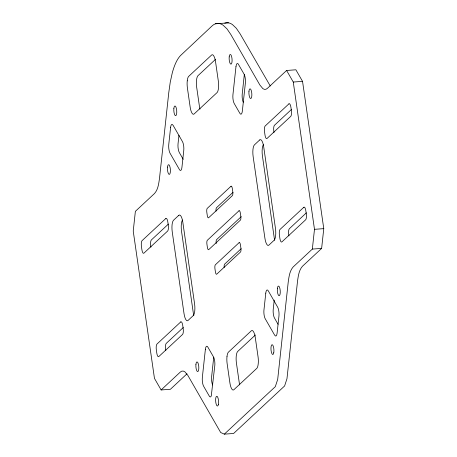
<?xml version="1.0" encoding="UTF-8"?>
<svg xmlns="http://www.w3.org/2000/svg" width="457" height="457" viewBox="0 0 457 457"><rect width="100%" height="100%" fill="white"/><g stroke="black" fill="none" stroke-linecap="round" stroke-linejoin="round"><path stroke-width="0.69" d="M178.955 135.301L178.047 143.687A6.495 1.925 85.8 0 0 179.321 152.552L183.2 159.293M213.727 357.231L211.625 376.694A6.495 1.925 85.8 0 0 212.614 384.977M244.335 74.411L242.221 93.965A6.495 1.925 85.8 0 0 243.21 102.248M274.223 300.158L273.24 309.246A6.495 1.925 85.8 0 0 273.246 313.159L273.366 314.159A6.495 1.925 85.8 0 0 274.52 318.112L278.073 324.293M161.115 389.958L180.332 372.055L181.76 371.164L183.268 371.061L184.817 371.752L187.873 375.443L220.685 432.516L224.33 434.15L275.325 386.645L277.69 379.419L288.236 281.958C289.001 276.799 289.578 271.087 293.131 266.985L312.348 249.082L314.485 229.323L293.263 82.037L286.608 70.469L267.391 88.367L265.957 89.264L264.454 89.366L262.906 88.669L259.85 84.985L230.819 34.492L227.032 28.934L223.147 25.244A81.169 24.067 85.8 0 0 211.888 26.1L181.029 55.08A81.169 24.067 85.8 0 0 172.278 72.914L170.261 82.077L168.787 92.503L159.487 178.47C158.722 183.623 158.145 189.341 154.592 193.437L135.375 211.34L133.233 231.105L154.46 378.385L161.115 389.958L170.392 389.284L187.01 373.803M224.33 434.15L233.607 433.476L284.602 385.971L286.967 378.744L297.513 281.284C298.278 276.125 298.855 270.413 302.408 266.311L321.625 248.408L323.767 228.649L302.54 81.363L295.885 69.795L286.608 70.469M215.664 59.216L198.001 75.668A9.74 2.885 85.8 0 0 196.533 80.158L196.424 81.535A9.74 2.885 85.8 0 0 196.716 87.527L199.429 106.327A9.74 2.891 85.8 0 0 199.977 109.114M168.399 224.09L151.364 239.954A4.873 1.445 85.8 0 0 150.724 245.883L150.907 247.14M291.497 109.429L274.463 125.292A4.873 1.445 85.8 0 0 273.823 131.222L274.006 132.473M233.041 192.311L216.527 207.695A3.245 0.965 85.8 0 0 216.041 211.145M241.227 216.669L216.635 239.582A3.245 0.96 85.8 0 0 216.207 243.535M241.17 248.717L224.655 264.1A3.245 0.965 85.8 0 0 224.17 267.551M183.297 327.503L166.268 343.367A4.873 1.445 85.8 0 0 165.628 349.297L165.805 350.548M306.396 212.836L289.367 228.7A4.873 1.445 85.8 0 0 288.727 234.63L288.904 235.886M255.406 334.975L237.737 351.433A9.74 2.891 85.8 0 0 236.269 355.923L236.16 357.294A9.74 2.891 85.8 0 0 236.458 363.286L239.165 382.092A9.74 2.891 85.8 0 0 239.714 384.874M215.481 23.81L228.54 22.85M293.263 82.037L302.54 81.363M314.485 229.323L323.767 228.649M312.348 249.082L321.625 248.408M270.258 85.973L240.096 33.818L236.309 28.26L232.424 24.569A81.169 24.067 85.8 0 0 224.758 23.136M274.726 240.302A9.74 2.891 85.8 0 1 274.183 237.514L262.438 156.043A9.74 2.891 85.8 0 1 263.329 144.68M193.837 315.65A9.74 2.891 85.8 0 1 193.288 312.868L181.543 231.391A9.74 2.891 85.8 0 1 182.434 220.034M187.256 80.832L187.147 82.209A9.74 2.885 85.8 0 0 187.439 88.201L190.152 107.001A9.74 2.885 85.8 0 0 191.449 112.062L191.883 112.93A9.74 2.885 85.8 0 0 194.139 113.947L217.001 92.651A9.74 2.885 85.8 0 0 218.475 88.161L218.577 86.79A9.74 2.885 85.8 0 0 218.286 80.792L215.578 61.992A9.74 2.891 85.8 0 0 214.276 56.936L213.847 56.062A9.74 2.891 85.8 0 0 211.585 55.051L188.724 76.342A9.74 2.885 85.8 0 0 187.256 80.832M226.992 356.597L226.883 357.968A9.74 2.891 85.8 0 0 227.18 363.961L229.888 382.766A9.74 2.885 85.8 0 0 231.185 387.822L231.619 388.696A9.74 2.885 85.8 0 0 233.881 389.707L256.743 368.416A9.74 2.891 85.8 0 0 258.211 363.921L258.319 362.55A9.74 2.891 85.8 0 0 258.022 356.557L255.314 337.752A9.74 2.891 85.8 0 0 254.012 332.696L253.584 331.828A9.74 2.891 85.8 0 0 251.321 330.811L228.46 352.107A9.74 2.891 85.8 0 0 226.992 356.597M170.581 127.594L168.77 144.361A6.495 1.925 85.8 0 0 170.044 153.226L179.458 169.593A6.495 1.925 85.8 0 0 181.943 167.273L183.76 150.507A6.495 1.925 85.8 0 0 182.48 141.641L173.072 125.275L172.152 124.401A6.495 1.925 85.8 0 0 170.581 127.594M205.37 349.422L202.348 377.368A6.495 1.925 85.8 0 0 203.622 386.234L209.272 396.053A6.495 1.925 85.8 0 0 211.277 395.916L214.779 365.789A6.495 1.925 85.8 0 0 214.659 360.876L214.493 359.916A6.495 1.925 85.8 0 0 213.505 356.923L207.855 347.103A6.495 1.925 85.8 0 0 205.37 349.422M235.966 66.688L232.944 94.639A6.495 1.925 85.8 0 0 234.218 103.505L239.868 113.325A6.495 1.925 85.8 0 0 242.353 111.005L245.375 83.054A6.495 1.925 85.8 0 0 244.101 74.194L238.451 64.374A6.495 1.925 85.8 0 0 236.446 64.506L235.966 66.688M265.78 293.148L263.963 309.92A6.495 1.925 85.8 0 0 263.969 313.833L264.089 314.833A6.495 1.925 85.8 0 0 265.243 318.786L274.651 335.152L275.571 336.026A6.495 1.925 85.8 0 0 277.136 332.833L278.953 316.061A6.495 1.925 85.8 0 0 277.679 307.201L268.265 290.835A6.495 1.925 85.8 0 0 265.78 293.148M218.406 404.331L218.269 404.896A4.867 1.445 85.8 0 1 217.184 405.913L216.932 405.702A4.867 1.445 85.8 0 1 215.67 398.938A4.867 1.445 85.8 0 1 217.652 397.093A4.867 1.445 85.8 0 1 218.406 404.331M273.743 352.787L273.606 353.352A4.873 1.445 85.8 0 1 272.515 354.369L272.263 354.158A4.873 1.445 85.8 0 1 271.007 347.394A4.873 1.445 85.8 0 1 272.983 345.549A4.873 1.445 85.8 0 1 273.743 352.787M165.828 218.515L142.087 240.628A4.873 1.445 85.8 0 0 141.447 246.557L141.899 249.693A4.873 1.445 85.8 0 0 143.892 253.167L167.633 231.048A4.873 1.445 85.8 0 0 168.273 225.124L167.822 221.988A4.873 1.445 85.8 0 0 165.828 218.515M288.927 103.853L265.186 125.966A4.873 1.445 85.8 0 0 264.546 131.896L264.997 135.026A4.873 1.445 85.8 0 0 266.991 138.5L290.732 116.386A4.873 1.445 85.8 0 0 291.372 110.457L290.92 107.321A4.873 1.445 85.8 0 0 288.927 103.853M178.83 215.293L173.551 220.205A9.74 2.891 85.8 0 0 172.266 232.065L184.011 313.542A9.74 2.891 85.8 0 0 188.004 320.483L193.277 315.57A9.74 2.891 85.8 0 0 194.562 303.711L182.817 222.239A9.74 2.891 85.8 0 0 178.83 215.293M259.719 139.939L254.446 144.858A9.74 2.891 85.8 0 0 253.161 156.717L264.9 238.188A9.74 2.891 85.8 0 0 268.893 245.135L274.171 240.216A9.74 2.891 85.8 0 0 275.451 228.363L263.712 146.886A9.74 2.891 85.8 0 0 259.719 139.939M230.991 186.25L207.25 208.369A3.245 0.965 85.8 0 0 206.821 212.316L207.272 215.453A3.245 0.965 85.8 0 0 208.603 217.766L232.345 195.653A3.245 0.965 85.8 0 0 232.773 191.7L232.322 188.57A3.245 0.965 85.8 0 0 230.991 186.25M239.011 210.768L207.358 240.256A3.245 0.96 85.8 0 0 206.93 244.209L207.381 247.34A3.245 0.965 85.8 0 0 208.712 249.653L240.365 220.171A3.245 0.965 85.8 0 0 240.793 216.218L240.342 213.082A3.245 0.965 85.8 0 0 239.011 210.768M239.12 242.656L215.378 264.774A3.245 0.965 85.8 0 0 214.95 268.727L215.401 271.858A3.245 0.965 85.8 0 0 216.732 274.171L240.473 252.058A3.245 0.965 85.8 0 0 240.902 248.105L240.451 244.975A3.245 0.965 85.8 0 0 239.12 242.656M180.732 321.928L156.991 344.041A4.873 1.445 85.8 0 0 156.345 349.971L156.797 353.101A4.873 1.445 85.8 0 0 158.796 356.574L182.537 334.461A4.873 1.445 85.8 0 0 183.177 328.532L182.726 325.401A4.873 1.445 85.8 0 0 180.732 321.928M303.831 207.261L280.09 229.374A4.873 1.445 85.8 0 0 279.444 235.304L279.895 238.44A4.873 1.445 85.8 0 0 281.895 241.907L305.636 219.794A4.873 1.445 85.8 0 0 306.276 213.865L305.824 210.734A4.873 1.445 85.8 0 0 303.831 207.261M167.513 167.119A4.873 1.445 85.8 0 0 169.25 174.403A4.873 1.445 85.8 0 0 170.021 167.108A4.873 1.445 85.8 0 0 167.513 167.119M173.866 108.423A4.873 1.445 85.8 0 0 175.602 115.707A4.873 1.445 85.8 0 0 176.373 108.418A4.873 1.445 85.8 0 0 173.866 108.423M229.197 56.879A4.873 1.445 85.8 0 0 230.939 64.163A4.873 1.445 85.8 0 0 231.705 56.874A4.873 1.445 85.8 0 0 229.197 56.879M248.962 91.251A4.873 1.445 85.8 0 0 250.699 98.535A4.873 1.445 85.8 0 0 251.47 91.24A4.873 1.445 85.8 0 0 248.962 91.251M195.933 364.326A4.873 1.445 85.8 0 0 197.67 371.61A4.873 1.445 85.8 0 0 198.435 364.32A4.873 1.445 85.8 0 0 195.933 364.326M277.382 288.458A4.873 1.445 85.8 0 0 279.118 295.742A4.873 1.445 85.8 0 0 279.884 288.453A4.873 1.445 85.8 0 0 277.382 288.458"/></g></svg>
